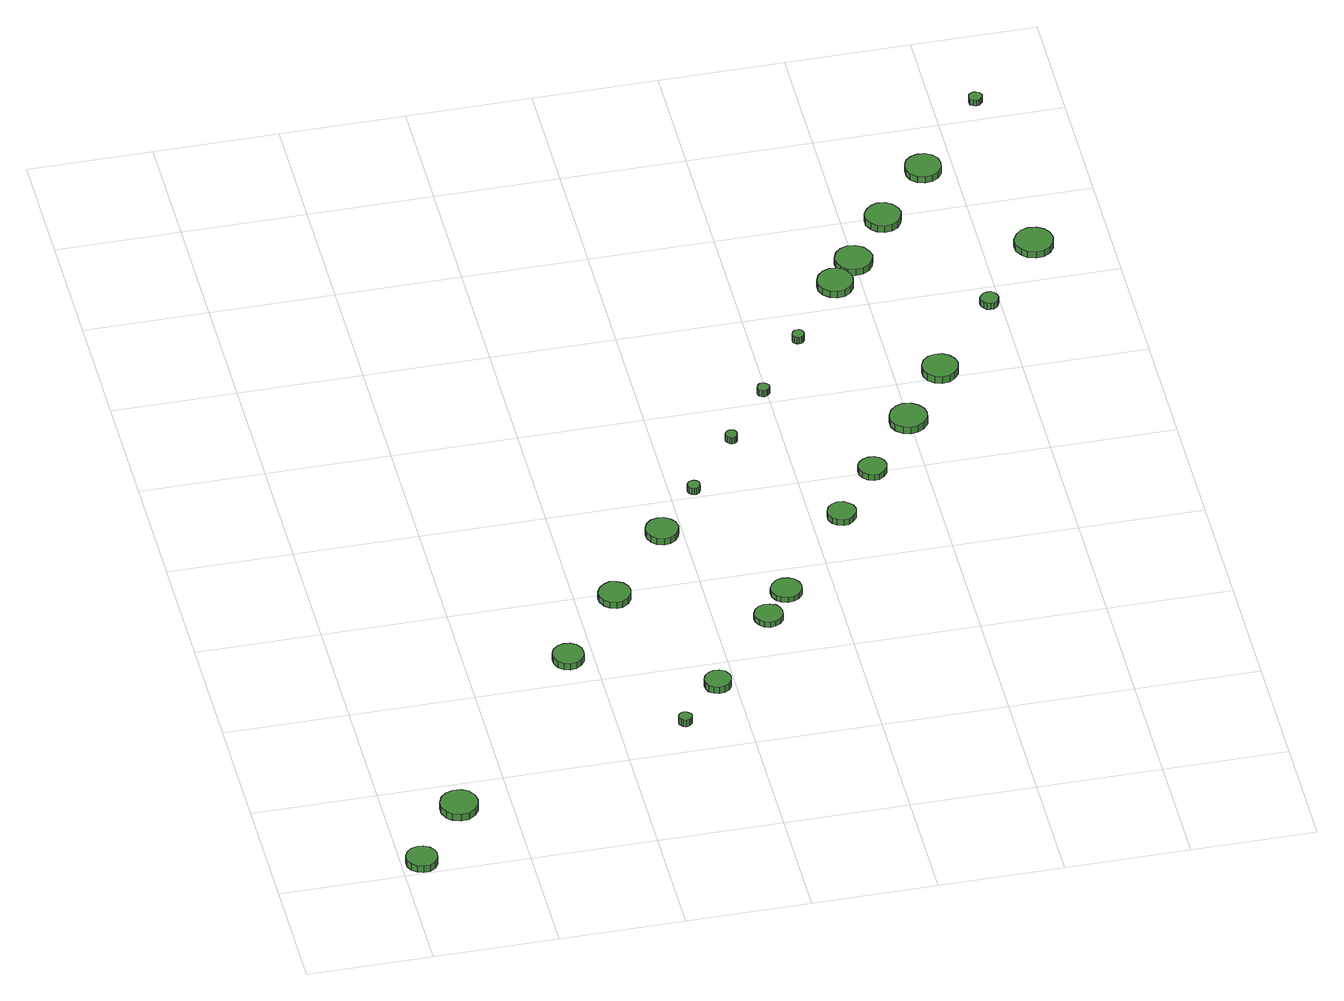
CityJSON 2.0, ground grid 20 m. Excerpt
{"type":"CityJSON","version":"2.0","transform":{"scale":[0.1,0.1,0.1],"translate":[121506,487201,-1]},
"CityObjects":{
"tree1":{"type":"SolitaryVegetationObject","attributes":{"function":"something"},"geometry":[{"type":"MultiSurface","lod":"1","boundaries":[[[0,1,2,3,4,5,6,7,8,9,10,11,12,13,14]],[[15,16,17,18,19,20,21,22,23,24,25,26,27,28,29]],[[0,29,28,1]],[[1,28,27,2]],[[2,27,26,3]],[[3,26,25,4]],[[4,25,24,5]],[[5,24,23,6]],[[6,23,22,7]],[[7,22,21,8]],[[8,21,20,9]],[[9,20,19,10]],[[10,19,18,11]],[[11,18,17,12]],[[12,17,16,13]],[[13,16,15,14]],[[14,15,29,0]]]}]},
"tree2":{"type":"SolitaryVegetationObject","attributes":{"function":"something"},"geometry":[{"type":"MultiSurface","lod":"1","boundaries":[[[30,31,32,33,34,35,36,37,38,39,40,41,42,43,44]],[[45,46,47,48,49,50,51,52,53,54,55,56,57,58,59]],[[30,59,58,31]],[[31,58,57,32]],[[32,57,56,33]],[[33,56,55,34]],[[34,55,54,35]],[[35,54,53,36]],[[36,53,52,37]],[[37,52,51,38]],[[38,51,50,39]],[[39,50,49,40]],[[40,49,48,41]],[[41,48,47,42]],[[42,47,46,43]],[[43,46,45,44]],[[44,45,59,30]]]}]},
"tree3":{"type":"SolitaryVegetationObject","attributes":{"function":"something"},"geometry":[{"type":"MultiSurface","lod":"1","boundaries":[[[60,61,62,63,64,65,66,67,68,69,70,71,72,73,74]],[[75,76,77,78,79,80,81,82,83,84,85,86,87,88,89]],[[60,89,88,61]],[[61,88,87,62]],[[62,87,86,63]],[[63,86,85,64]],[[64,85,84,65]],[[65,84,83,66]],[[66,83,82,67]],[[67,82,81,68]],[[68,81,80,69]],[[69,80,79,70]],[[70,79,78,71]],[[71,78,77,72]],[[72,77,76,73]],[[73,76,75,74]],[[74,75,89,60]]]}]},
"tree4":{"type":"SolitaryVegetationObject","attributes":{"function":"something"},"geometry":[{"type":"MultiSurface","lod":"1","boundaries":[[[90,91,92,93,94,95,96,97,98,99,100,101,102,103,104]],[[105,106,107,108,109,110,111,112,113,114,115,116,117,118,119]],[[90,119,118,91]],[[91,118,117,92]],[[92,117,116,93]],[[93,116,115,94]],[[94,115,114,95]],[[95,114,113,96]],[[96,113,112,97]],[[97,112,111,98]],[[98,111,110,99]],[[99,110,109,100]],[[100,109,108,101]],[[101,108,107,102]],[[102,107,106,103]],[[103,106,105,104]],[[104,105,119,90]]]}]},
"tree5":{"type":"SolitaryVegetationObject","attributes":{"function":"something"},"geometry":[{"type":"MultiSurface","lod":"1","boundaries":[[[120,121,122,123,124,125,126,127,128,129,130,131,132,133,134]],[[135,136,137,138,139,140,141,142,143,144,145,146,147,148,149]],[[120,149,148,121]],[[121,148,147,122]],[[122,147,146,123]],[[123,146,145,124]],[[124,145,144,125]],[[125,144,143,126]],[[126,143,142,127]],[[127,142,141,128]],[[128,141,140,129]],[[129,140,139,130]],[[130,139,138,131]],[[131,138,137,132]],[[132,137,136,133]],[[133,136,135,134]],[[134,135,149,120]]]}]},
"tree6":{"type":"SolitaryVegetationObject","attributes":{"function":"something"},"geometry":[{"type":"MultiSurface","lod":"1","boundaries":[[[150,151,152,153,154,155,156,157,158,159,160,161,162,163,164]],[[165,166,167,168,169,170,171,172,173,174,175,176,177,178,179]],[[150,179,178,151]],[[151,178,177,152]],[[152,177,176,153]],[[153,176,175,154]],[[154,175,174,155]],[[155,174,173,156]],[[156,173,172,157]],[[157,172,171,158]],[[158,171,170,159]],[[159,170,169,160]],[[160,169,168,161]],[[161,168,167,162]],[[162,167,166,163]],[[163,166,165,164]],[[164,165,179,150]]]}]},
"tree7":{"type":"SolitaryVegetationObject","attributes":{"function":"something"},"geometry":[{"type":"MultiSurface","lod":"1","boundaries":[[[180,181,182,183,184,185,186,187,188,189,190,191,192,193,194]],[[195,196,197,198,199,200,201,202,203,204,205,206,207,208,209]],[[180,209,208,181]],[[181,208,207,182]],[[182,207,206,183]],[[183,206,205,184]],[[184,205,204,185]],[[185,204,203,186]],[[186,203,202,187]],[[187,202,201,188]],[[188,201,200,189]],[[189,200,199,190]],[[190,199,198,191]],[[191,198,197,192]],[[192,197,196,193]],[[193,196,195,194]],[[194,195,209,180]]]}]},
"tree8":{"type":"SolitaryVegetationObject","attributes":{"function":"something"},"geometry":[{"type":"MultiSurface","lod":"1","boundaries":[[[210,211,212,213,214,215,216,217,218,219,220,221,222,223,224]],[[225,226,227,228,229,230,231,232,233,234,235,236,237,238,239]],[[210,239,238,211]],[[211,238,237,212]],[[212,237,236,213]],[[213,236,235,214]],[[214,235,234,215]],[[215,234,233,216]],[[216,233,232,217]],[[217,232,231,218]],[[218,231,230,219]],[[219,230,229,220]],[[220,229,228,221]],[[221,228,227,222]],[[222,227,226,223]],[[223,226,225,224]],[[224,225,239,210]]]}]},
"tree9":{"type":"SolitaryVegetationObject","attributes":{"function":"something"},"geometry":[{"type":"MultiSurface","lod":"1","boundaries":[[[240,241,242,243,244,245,246,247,248,249,250,251,252,253,254]],[[255,256,257,258,259,260,261,262,263,264,265,266,267,268,269]],[[240,269,268,241]],[[241,268,267,242]],[[242,267,266,243]],[[243,266,265,244]],[[244,265,264,245]],[[245,264,263,246]],[[246,263,262,247]],[[247,262,261,248]],[[248,261,260,249]],[[249,260,259,250]],[[250,259,258,251]],[[251,258,257,252]],[[252,257,256,253]],[[253,256,255,254]],[[254,255,269,240]]]}]},
"tree10":{"type":"SolitaryVegetationObject","attributes":{"function":"something"},"geometry":[{"type":"MultiSurface","lod":"1","boundaries":[[[270,271,272,273,274,275,276,277,278,279,280,281,282,283,284]],[[285,286,287,288,289,290,291,292,293,294,295,296,297,298,299]],[[270,299,298,271]],[[271,298,297,272]],[[272,297,296,273]],[[273,296,295,274]],[[274,295,294,275]],[[275,294,293,276]],[[276,293,292,277]],[[277,292,291,278]],[[278,291,290,279]],[[279,290,289,280]],[[280,289,288,281]],[[281,288,287,282]],[[282,287,286,283]],[[283,286,285,284]],[[284,285,299,270]]]}]},
"tree11":{"type":"SolitaryVegetationObject","attributes":{"function":"something"},"geometry":[{"type":"MultiSurface","lod":"1","boundaries":[[[300,301,302,303,304,305,306,307,308,309,310,311,312,313,314]],[[315,316,317,318,319,320,321,322,323,324,325,326,327,328,329]],[[300,329,328,301]],[[301,328,327,302]],[[302,327,326,303]],[[303,326,325,304]],[[304,325,324,305]],[[305,324,323,306]],[[306,323,322,307]],[[307,322,321,308]],[[308,321,320,309]],[[309,320,319,310]],[[310,319,318,311]],[[311,318,317,312]],[[312,317,316,313]],[[313,316,315,314]],[[314,315,329,300]]]}]},
"tree12":{"type":"SolitaryVegetationObject","attributes":{"function":"something"},"geometry":[{"type":"MultiSurface","lod":"1","boundaries":[[[330,331,332,333,334,335,336,337,338,339,340,341,342,343,344]],[[345,346,347,348,349,350,351,352,353,354,355,356,357,358,359]],[[330,359,358,331]],[[331,358,357,332]],[[332,357,356,333]],[[333,356,355,334]],[[334,355,354,335]],[[335,354,353,336]],[[336,353,352,337]],[[337,352,351,338]],[[338,351,350,339]],[[339,350,349,340]],[[340,349,348,341]],[[341,348,347,342]],[[342,347,346,343]],[[343,346,345,344]],[[344,345,359,330]]]}]},
"tree13":{"type":"SolitaryVegetationObject","attributes":{"function":"something"},"geometry":[{"type":"MultiSurface","lod":"1","boundaries":[[[360,361,362,363,364,365,366,367,368,369,370,371,372,373,374]],[[375,376,377,378,379,380,381,382,383,384,385,386,387,388,389]],[[360,389,388,361]],[[361,388,387,362]],[[362,387,386,363]],[[363,386,385,364]],[[364,385,384,365]],[[365,384,383,366]],[[366,383,382,367]],[[367,382,381,368]],[[368,381,380,369]],[[369,380,379,370]],[[370,379,378,371]],[[371,378,377,372]],[[372,377,376,373]],[[373,376,375,374]],[[374,375,389,360]]]}]},
"tree14":{"type":"SolitaryVegetationObject","attributes":{"function":"something"},"geometry":[{"type":"MultiSurface","lod":"1","boundaries":[[[390,391,392,393,394,395,396,397,398,399,400,401,402,403,404]],[[405,406,407,408,409,410,411,412,413,414,415,416,417,418,419]],[[390,419,418,391]],[[391,418,417,392]],[[392,417,416,393]],[[393,416,415,394]],[[394,415,414,395]],[[395,414,413,396]],[[396,413,412,397]],[[397,412,411,398]],[[398,411,410,399]],[[399,410,409,400]],[[400,409,408,401]],[[401,408,407,402]],[[402,407,406,403]],[[403,406,405,404]],[[404,405,419,390]]]}]},
"tree15":{"type":"SolitaryVegetationObject","attributes":{"function":"something"},"geometry":[{"type":"MultiSurface","lod":"1","boundaries":[[[420,421,422,423,424,425,426,427,428,429,430,431,432,433,434]],[[435,436,437,438,439,440,441,442,443,444,445,446,447,448,449]],[[420,449,448,421]],[[421,448,447,422]],[[422,447,446,423]],[[423,446,445,424]],[[424,445,444,425]],[[425,444,443,426]],[[426,443,442,427]],[[427,442,441,428]],[[428,441,440,429]],[[429,440,439,430]],[[430,439,438,431]],[[431,438,437,432]],[[432,437,436,433]],[[433,436,435,434]],[[434,435,449,420]]]}]},
"tree16":{"type":"SolitaryVegetationObject","attributes":{"function":"something"},"geometry":[{"type":"MultiSurface","lod":"1","boundaries":[[[450,451,452,453,454,455,456,457,458,459,460,461,462,463,464]],[[465,466,467,468,469,470,471,472,473,474,475,476,477,478,479]],[[450,479,478,451]],[[451,478,477,452]],[[452,477,476,453]],[[453,476,475,454]],[[454,475,474,455]],[[455,474,473,456]],[[456,473,472,457]],[[457,472,471,458]],[[458,471,470,459]],[[459,470,469,460]],[[460,469,468,461]],[[461,468,467,462]],[[462,467,466,463]],[[463,466,465,464]],[[464,465,479,450]]]}]},
"tree17":{"type":"SolitaryVegetationObject","attributes":{"function":"something"},"geometry":[{"type":"MultiSurface","lod":"1","boundaries":[[[480,481,482,483,484,485,486,487,488,489,490,491,492,493,494]],[[495,496,497,498,499,500,501,502,503,504,505,506,507,508,509]],[[480,509,508,481]],[[481,508,507,482]],[[482,507,506,483]],[[483,506,505,484]],[[484,505,504,485]],[[485,504,503,486]],[[486,503,502,487]],[[487,502,501,488]],[[488,501,500,489]],[[489,500,499,490]],[[490,499,498,491]],[[491,498,497,492]],[[492,497,496,493]],[[493,496,495,494]],[[494,495,509,480]]]}]},
"tree18":{"type":"SolitaryVegetationObject","attributes":{"function":"something"},"geometry":[{"type":"MultiSurface","lod":"1","boundaries":[[[510,511,512,513,514,515,516,517,518,519,520,521,522,523,524]],[[525,526,527,528,529,530,531,532,533,534,535,536,537,538,539]],[[510,539,538,511]],[[511,538,537,512]],[[512,537,536,513]],[[513,536,535,514]],[[514,535,534,515]],[[515,534,533,516]],[[516,533,532,517]],[[517,532,531,518]],[[518,531,530,519]],[[519,530,529,520]],[[520,529,528,521]],[[521,528,527,522]],[[522,527,526,523]],[[523,526,525,524]],[[524,525,539,510]]]}]},
"tree19":{"type":"SolitaryVegetationObject","attributes":{"function":"something"},"geometry":[{"type":"MultiSurface","lod":"1","boundaries":[[[540,541,542,543,544,545,546,547,548,549,550,551,552,553,554]],[[555,556,557,558,559,560,561,562,563,564,565,566,567,568,569]],[[540,569,568,541]],[[541,568,567,542]],[[542,567,566,543]],[[543,566,565,544]],[[544,565,564,545]],[[545,564,563,546]],[[546,563,562,547]],[[547,562,561,548]],[[548,561,560,549]],[[549,560,559,550]],[[550,559,558,551]],[[551,558,557,552]],[[552,557,556,553]],[[553,556,555,554]],[[554,555,569,540]]]}]},
"tree20":{"type":"SolitaryVegetationObject","attributes":{"function":"something"},"geometry":[{"type":"MultiSurface","lod":"1","boundaries":[[[570,571,572,573,574,575,576,577,578,579,580,581,582,583,584]],[[585,586,587,588,589,590,591,592,593,594,595,596,597,598,599]],[[570,599,598,571]],[[571,598,597,572]],[[572,597,596,573]],[[573,596,595,574]],[[574,595,594,575]],[[575,594,593,576]],[[576,593,592,577]],[[577,592,591,578]],[[578,591,590,579]],[[579,590,589,580]],[[580,589,588,581]],[[581,588,587,582]],[[582,587,586,583]],[[583,586,585,584]],[[584,585,599,570]]]}]},
"tree21":{"type":"SolitaryVegetationObject","attributes":{"function":"something"},"geometry":[{"type":"MultiSurface","lod":"1","boundaries":[[[600,601,602,603,604,605,606,607,608,609,610,611,612,613,614]],[[615,616,617,618,619,620,621,622,623,624,625,626,627,628,629]],[[600,629,628,601]],[[601,628,627,602]],[[602,627,626,603]],[[603,626,625,604]],[[604,625,624,605]],[[605,624,623,606]],[[606,623,622,607]],[[607,622,621,608]],[[608,621,620,609]],[[609,620,619,610]],[[610,619,618,611]],[[611,618,617,612]],[[612,617,616,613]],[[613,616,615,614]],[[614,615,629,600]]]}]},
"tree22":{"type":"SolitaryVegetationObject","attributes":{"function":"something"},"geometry":[{"type":"MultiSurface","lod":"1","boundaries":[[[630,631,632,633,634,635,636,637,638,639,640,641,642,643,644]],[[645,646,647,648,649,650,651,652,653,654,655,656,657,658,659]],[[630,659,658,631]],[[631,658,657,632]],[[632,657,656,633]],[[633,656,655,634]],[[634,655,654,635]],[[635,654,653,636]],[[636,653,652,637]],[[637,652,651,638]],[[638,651,650,639]],[[639,650,649,640]],[[640,649,648,641]],[[641,648,647,642]],[[642,647,646,643]],[[643,646,645,644]],[[644,645,659,630]]]}]},
"tree23":{"type":"SolitaryVegetationObject","attributes":{"function":"something"},"geometry":[{"type":"MultiSurface","lod":"1","boundaries":[[[660,661,662,663,664,665,666,667,668,669,670,671,672,673,674]],[[675,676,677,678,679,680,681,682,683,684,685,686,687,688,689]],[[660,689,688,661]],[[661,688,687,662]],[[662,687,686,663]],[[663,686,685,664]],[[664,685,684,665]],[[665,684,683,666]],[[666,683,682,667]],[[667,682,681,668]],[[668,681,680,669]],[[669,680,679,670]],[[670,679,678,671]],[[671,678,677,672]],[[672,677,676,673]],[[673,676,675,674]],[[674,675,689,660]]]}]},
"tree24":{"type":"SolitaryVegetationObject","attributes":{"function":"something"},"geometry":[{"type":"MultiSurface","lod":"1","boundaries":[[[690,691,692,693,694,695,696,697,698,699,700,701,702,703,704]],[[705,706,707,708,709,710,711,712,713,714,715,716,717,718,719]],[[690,719,718,691]],[[691,718,717,692]],[[692,717,716,693]],[[693,716,715,694]],[[694,715,714,695]],[[695,714,713,696]],[[696,713,712,697]],[[697,712,711,698]],[[698,711,710,699]],[[699,710,709,700]],[[700,709,708,701]],[[701,708,707,702]],[[702,707,706,703]],[[703,706,705,704]],[[704,705,719,690]]]}]}
},
"vertices":[
[57,26,20],[55,36,20],[49,44,20],[40,49,20],[30,50,20],[20,47,20],[12,40,20],[8,31,20],[8,20,20],[12,11,20],[20,4,20],[30,1,20],[40,2,20],[49,7,20],[55,15,20],[55,15,7],[49,7,7],[40,2,7],[30,1,7],[20,4,7],[12,11,7],[8,20,7],[8,31,7],[12,40,7],[20,47,7],[30,50,7],[40,49,7],[49,44,7],[55,36,7],[57,26,7],
[146,135,25],[143,147,25],[136,158,25],[125,164,25],[112,165,25],[100,161,25],[91,153,25],[86,141,25],[86,129,25],[91,117,25],[100,109,25],[112,105,25],[125,106,25],[136,113,25],[143,123,25],[143,123,12],[136,113,12],[125,106,12],[112,105,12],[100,109,12],[91,117,12],[86,129,12],[86,141,12],[91,153,12],[100,161,12],[112,165,12],[125,164,12],[136,158,12],[143,147,12],[146,135,12],
[384,455,21],[382,465,21],[376,474,21],[367,479,21],[357,480,21],[347,477,21],[339,470,21],[335,460,21],[335,450,21],[339,440,21],[347,433,21],[357,430,21],[367,431,21],[376,436,21],[382,445,21],[382,445,9],[376,436,9],[367,431,9],[357,430,9],[347,433,9],[339,440,9],[335,450,9],[335,460,9],[339,470,9],[347,477,9],[357,480,9],[367,479,9],[376,474,9],[382,465,9],[384,455,9],
[513,263,25],[512,267,25],[509,270,25],[506,272,25],[501,273,25],[497,272,25],[494,269,25],[492,265,25],[492,261,25],[494,257,25],[497,254,25],[501,252,25],[506,253,25],[509,255,25],[512,258,25],[512,258,12],[509,255,12],[506,253,12],[501,252,12],[497,254,12],[494,257,12],[492,261,12],[492,265,12],[494,269,12],[497,272,12],[501,273,12],[506,272,12],[509,270,12],[512,267,12],[513,263,12],
[488,589,18],[486,599,18],[480,608,18],[470,613,18],[460,615,18],[450,611,18],[442,604,18],[437,594,18],[437,584,18],[442,574,18],[450,567,18],[460,563,18],[470,564,18],[480,570,18],[486,579,18],[486,579,6],[480,570,6],[470,564,6],[460,563,6],[450,567,6],[442,574,6],[437,584,6],[437,594,6],[442,604,6],[450,611,6],[460,615,6],[470,613,6],[480,608,6],[486,599,6],[488,589,6],
[594,348,19],[592,356,19],[587,364,19],[579,368,19],[570,369,19],[562,366,19],[555,360,19],[552,352,19],[552,343,19],[555,335,19],[562,330,19],[570,327,19],[579,328,19],[587,332,19],[592,339,19],[592,339,6],[587,332,6],[579,328,6],[570,327,6],[562,330,6],[555,335,6],[552,343,6],[552,352,6],[555,360,6],[562,366,6],[570,369,6],[579,368,6],[587,364,6],[592,356,6],[594,348,6],
[594,724,18],[591,735,18],[585,743,18],[576,749,18],[565,750,18],[554,747,18],[546,739,18],[542,729,18],[542,719,18],[546,709,18],[554,701,18],[565,698,18],[576,699,18],[585,705,18],[591,713,18],[591,713,6],[585,705,6],[576,699,6],[565,698,6],[554,701,6],[546,709,6],[542,719,6],[542,729,6],[546,739,6],[554,747,6],[565,750,6],[576,749,6],[585,743,6],[591,735,6],[594,724,6],
[707,490,16],[705,499,16],[700,507,16],[691,511,16],[682,512,16],[673,509,16],[666,503,16],[662,494,16],[662,485,16],[666,476,16],[673,470,16],[682,467,16],[691,468,16],[700,473,16],[705,480,16],[705,480,6],[700,473,6],[691,468,6],[682,467,6],[673,470,6],[666,476,6],[662,485,6],[662,494,6],[666,503,6],[673,509,6],[682,512,6],[691,511,6],[700,507,6],[705,499,6],[707,490,6],
[648,817,18],[648,821,18],[645,825,18],[641,827,18],[637,827,18],[633,826,18],[630,823,18],[628,819,18],[628,815,18],[630,811,18],[633,808,18],[637,807,18],[641,807,18],[645,809,18],[648,813,18],[648,813,6],[645,809,6],[641,807,6],[637,807,6],[633,808,6],[630,811,6],[628,815,6],[628,819,6],[630,823,6],[633,826,6],[637,827,6],[641,827,6],[645,825,6],[648,821,6],[648,817,6],
[749,544,16],[747,554,16],[741,562,16],[732,567,16],[722,568,16],[712,565,16],[705,558,16],[700,549,16],[700,539,16],[705,529,16],[712,523,16],[722,520,16],[732,521,16],[741,526,16],[747,534,16],[747,534,6],[741,526,6],[732,521,6],[722,520,6],[712,523,6],[705,529,6],[700,539,6],[700,549,6],[705,558,6],[712,565,6],[722,568,6],[732,567,6],[741,562,6],[747,554,6],[749,544,6],
[731,924,18],[730,928,18],[728,932,18],[724,934,18],[720,934,18],[717,933,18],[714,930,18],[712,926,18],[712,922,18],[714,919,18],[717,916,18],[720,915,18],[724,915,18],[728,917,18],[730,920,18],[730,920,6],[728,917,6],[724,915,6],[720,915,6],[717,916,6],[714,919,6],[712,922,6],[712,926,6],[714,930,6],[717,933,6],[720,934,6],[724,934,6],[728,932,6],[730,928,6],[731,924,6],
[871,707,17],[869,716,17],[863,723,17],[855,728,17],[846,729,17],[837,726,17],[830,720,17],[826,711,17],[826,702,17],[830,693,17],[837,687,17],[846,684,17],[855,685,17],[863,690,17],[869,697,17],[869,697,6],[863,690,6],[855,685,6],[846,684,6],[837,687,6],[830,693,6],[826,702,6],[826,711,6],[830,720,6],[837,726,6],[846,729,6],[855,728,6],[863,723,6],[869,716,6],[871,707,6],
[805,1025,18],[804,1029,18],[801,1032,18],[798,1034,18],[794,1035,18],[790,1034,18],[787,1031,18],[785,1027,18],[785,1023,18],[787,1019,18],[790,1017,18],[794,1015,18],[798,1016,18],[801,1018,18],[804,1021,18],[804,1021,6],[801,1018,6],[798,1016,6],[794,1015,6],[790,1017,6],[787,1019,6],[785,1023,6],[785,1027,6],[787,1031,6],[790,1034,6],[794,1035,6],[798,1034,6],[801,1032,6],[804,1029,6],[805,1025,6],
[941,803,17],[939,812,17],[933,820,17],[925,824,17],[916,825,17],[907,822,17],[900,816,17],[896,808,17],[896,798,17],[900,790,17],[907,783,17],[916,780,17],[925,781,17],[933,786,17],[939,794,17],[939,794,6],[933,786,6],[925,781,6],[916,780,6],[907,783,6],[900,790,6],[896,798,6],[896,808,6],[900,816,6],[907,822,6],[916,825,6],[925,824,6],[933,820,6],[939,812,6],[941,803,6],
[883,1131,25],[882,1135,25],[880,1139,25],[876,1141,25],[872,1141,25],[869,1140,25],[866,1137,25],[864,1133,25],[864,1129,25],[866,1126,25],[869,1123,25],[872,1122,25],[876,1122,25],[880,1124,25],[882,1128,25],[882,1128,12],[880,1124,12],[876,1122,12],[872,1122,12],[869,1123,12],[866,1126,12],[864,1129,12],[864,1133,12],[866,1137,12],[869,1140,12],[872,1141,12],[876,1141,12],[880,1139,12],[882,1135,12],[883,1131,12],
[1028,908,19],[1026,920,19],[1018,930,19],[1008,936,19],[995,938,19],[984,934,19],[974,925,19],[969,914,19],[969,902,19],[974,891,19],[984,882,19],[995,878,19],[1008,880,19],[1018,886,19],[1026,896,19],[1026,896,6],[1018,886,6],[1008,880,6],[995,878,6],[984,882,6],[974,891,6],[969,902,6],[969,914,6],[974,925,6],[984,934,6],[995,938,6],[1008,936,6],[1018,930,6],[1026,920,6],[1028,908,6],
[986,1245,26],[983,1257,26],[976,1267,26],[966,1273,26],[954,1274,26],[943,1270,26],[934,1262,26],[929,1251,26],[929,1240,26],[934,1229,26],[943,1221,26],[954,1217,26],[966,1218,26],[976,1224,26],[983,1234,26],[983,1234,13],[976,1224,13],[966,1218,13],[954,1217,13],[943,1221,13],[934,1229,13],[929,1240,13],[929,1251,13],[934,1262,13],[943,1270,13],[954,1274,13],[966,1273,13],[976,1267,13],[983,1257,13],[986,1245,13],
[1100,1010,24],[1097,1022,24],[1090,1031,24],[1080,1037,24],[1068,1038,24],[1057,1035,24],[1048,1027,24],[1043,1016,24],[1043,1004,24],[1048,993,24],[1057,985,24],[1068,981,24],[1080,983,24],[1090,989,24],[1097,998,24],[1097,998,11],[1090,989,11],[1080,983,11],[1068,981,11],[1057,985,11],[1048,993,11],[1043,1004,11],[1043,1016,11],[1048,1027,11],[1057,1035,11],[1068,1038,11],[1080,1037,11],[1090,1031,11],[1097,1022,11],[1100,1010,11],
[1027,1294,24],[1024,1306,24],[1017,1316,24],[1006,1322,24],[994,1324,24],[982,1320,24],[973,1312,24],[968,1300,24],[968,1288,24],[973,1277,24],[982,1268,24],[994,1265,24],[1006,1266,24],[1017,1272,24],[1024,1282,24],[1024,1282,12],[1017,1272,12],[1006,1266,12],[994,1265,12],[982,1268,12],[973,1277,12],[968,1288,12],[968,1300,12],[973,1312,12],[982,1320,12],[994,1324,12],[1006,1322,12],[1017,1316,12],[1024,1306,12],[1027,1294,12],
[1094,1392,20],[1091,1403,20],[1084,1413,20],[1074,1419,20],[1062,1420,20],[1051,1416,20],[1042,1408,20],[1037,1398,20],[1037,1386,20],[1042,1375,20],[1051,1367,20],[1062,1363,20],[1074,1364,20],[1084,1370,20],[1091,1380,20],[1091,1380,7],[1084,1370,7],[1074,1364,7],[1062,1363,7],[1051,1367,7],[1042,1375,7],[1037,1386,7],[1037,1398,7],[1042,1408,7],[1051,1416,7],[1062,1420,7],[1074,1419,7],[1084,1413,7],[1091,1403,7],[1094,1392,7],
[1196,1155,23],[1194,1161,23],[1191,1166,23],[1186,1169,23],[1180,1169,23],[1174,1167,23],[1170,1163,23],[1167,1158,23],[1167,1152,23],[1170,1146,23],[1174,1142,23],[1180,1141,23],[1186,1141,23],[1191,1144,23],[1194,1149,23],[1194,1149,11],[1191,1144,11],[1186,1141,11],[1180,1141,11],[1174,1142,11],[1170,1146,11],[1167,1152,11],[1167,1158,11],[1170,1163,11],[1174,1167,11],[1180,1169,11],[1186,1169,11],[1191,1166,11],[1194,1161,11],[1196,1155,11],
[1180,1496,19],[1178,1507,19],[1171,1517,19],[1160,1523,19],[1149,1524,19],[1137,1520,19],[1128,1512,19],[1124,1502,19],[1124,1490,19],[1128,1479,19],[1137,1471,19],[1149,1467,19],[1160,1468,19],[1171,1474,19],[1178,1484,19],[1178,1484,7],[1171,1474,7],[1160,1468,7],[1149,1467,7],[1137,1471,7],[1128,1479,7],[1124,1490,7],[1124,1502,7],[1128,1512,7],[1137,1520,7],[1149,1524,7],[1160,1523,7],[1171,1517,7],[1178,1507,7],[1180,1496,7],
[1311,1283,18],[1308,1296,18],[1301,1306,18],[1290,1312,18],[1277,1314,18],[1265,1310,18],[1256,1301,18],[1250,1290,18],[1250,1277,18],[1256,1265,18],[1265,1257,18],[1277,1253,18],[1290,1254,18],[1301,1261,18],[1308,1271,18],[1308,1271,6],[1301,1261,6],[1290,1254,6],[1277,1253,6],[1265,1257,6],[1256,1265,6],[1250,1277,6],[1250,1290,6],[1256,1301,6],[1265,1310,6],[1277,1314,6],[1290,1312,6],[1301,1306,6],[1308,1296,6],[1311,1283,6],
[1278,1643,18],[1277,1647,18],[1274,1651,18],[1270,1653,18],[1266,1653,18],[1262,1652,18],[1258,1649,18],[1257,1645,18],[1257,1641,18],[1258,1637,18],[1262,1634,18],[1266,1632,18],[1270,1633,18],[1274,1635,18],[1277,1639,18],[1277,1639,7],[1274,1635,7],[1270,1633,7],[1266,1632,7],[1262,1634,7],[1258,1637,7],[1257,1641,7],[1257,1645,7],[1258,1649,7],[1262,1652,7],[1266,1653,7],[1270,1653,7],[1274,1651,7],[1277,1647,7],[1278,1643,7]
]}
